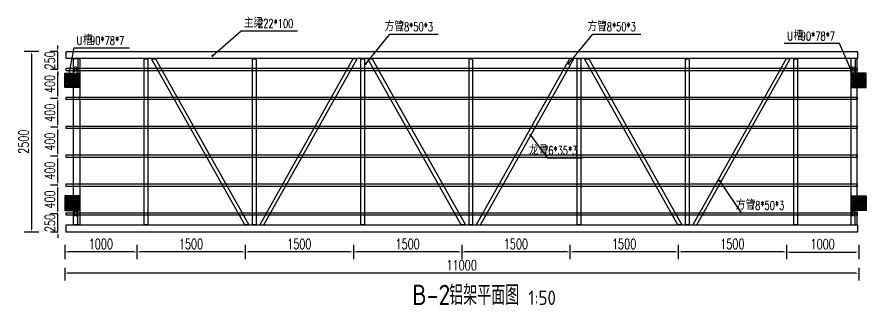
# Model space of a CAD drawing. Extents: x -89702 to 926017, y -610001 to -56924.
# Drawn here: x -9279 to 2484, y -552145 to -548159 of the extents above; entities that cross this region are included whole.
import ezdxf

# ---------------------------------------------------------------- set-up
doc = ezdxf.new("R2010")
doc.units = 0
doc.header["$LTSCALE"] = 10
doc.header["$MEASUREMENT"] = 0
for name, color, linetype in [('BJ02', 2, 'Continuous'), ('DIM_LEAD', 3, 'Continuous'), ('PUB_TEXT', 7, 'Continuous'), ('W-STEEL_FRAME钢架', 3, 'Continuous'), ('W-STEEL_KEEL钢龙骨', 5, 'Continuous'), ('浮箱U槽', 5, 'Continuous')]:
    doc.layers.add(name, color=color, linetype=linetype)
doc.styles.add('_TCH_DIM', font='SIMPLEX', dxfattribs={"bigfont": 'GBCBIG'})
doc.styles.get("Standard").update_dxf_attribs({"font": 'gbenor.shx', "bigfont": 'gbcbig.shx'})
doc.styles.add('STANDARD_T3', font='simplex.shx', dxfattribs={"width": 0.7, "bigfont": 'gbcbig.shx'})
doc.dimstyles.new('W&&10', dxfattribs={"dimtxt": 35, "dimasz": 10, "dimexe": 25, "dimexo": 30, "dimgap": 10, "dimtad": 1, "dimdec": 0, "dimzin": 0, "dimdsep": 46, "dimtxsty": 'STANDARD_T3', "dimcen": 0.09, "dimclrd": 1, "dimclre": 1, "dimclrt": 7, "dimazin": 2, "dimtfac": 1, "dimtdec": 0, "dimtix": 1, "dimtmove": 2, "dimatfit": 3, "dimfxl": 0, "dimtolj": 1, "dimtzin": 0, "dimarcsym": 0})
doc.dimstyles.new('W&&40', dxfattribs={"dimtxt": 140, "dimasz": 40, "dimexe": 100, "dimexo": 120, "dimgap": 40, "dimtad": 1, "dimdec": 0, "dimzin": 0, "dimdsep": 46, "dimtxsty": 'STANDARD_T3', "dimcen": 0.09, "dimclrd": 1, "dimclre": 1, "dimclrt": 7, "dimazin": 2, "dimtfac": 1, "dimtdec": 0, "dimtix": 1, "dimtmove": 2, "dimatfit": 3, "dimfxl": 0, "dimtolj": 1, "dimtzin": 0, "dimarcsym": 0})

# ---------------------------------------------------------------- blocks, each defined once
blk = doc.blocks.new('01')
h = blk.add_hatch()
h.set_pattern_fill('HOUND', color=77, scale=5)
h.set_pattern_definition([(0, (0, 0), (31.75, 7.9375), [127, -63.5]), (90, (0, 0), (-7.9375, -31.75), [127, -63.5])])
h.paths.add_polyline_path([(50227, 12928), (50227, 12728), (50427, 12728), (50427, 12928)])
h.paths.add_polyline_path([(50382, 12893, -1), (50402, 12893, -1)], flags=16)
h.paths.add_polyline_path([(50252, 12893, -1), (50272, 12893, -1)], flags=16)
h.paths.add_polyline_path([(50402, 12763, -1), (50382, 12763, -1)], flags=16)
h.paths.add_polyline_path([(50272, 12763, -1), (50252, 12763, -1)], flags=16)
at = {"color": 251}
blk.add_lwpolyline([(50227, 12928), (50427, 12928), (50427, 12728), (50227, 12728)], close=True, dxfattribs=at)
at = {"color": 6}
for centre in [(50262, 12893), (50392, 12893), (50262, 12763), (50392, 12763)]:
    blk.add_circle(centre, 10, dxfattribs=at)
blk = doc.blocks.new('*D1593')
at = {"color": 1, "lineweight": -2, "transparency": 16777216}
for p, q in [((615381, 49211), (615381, 48931)), ((615397, 49221), (615406, 49221)), ((615372, 48921), (615356, 48921))]:
    blk.add_line(p, q, dxfattribs=at)
at = {"color": 1, "transparency": 16777216}
for points in [[(615379, 49211), (615383, 49211), (615381, 49221)], [(615379, 48931), (615383, 48931), (615381, 48921)]]:
    blk.add_solid(points, dxfattribs=at)
at = {"layer": 'Defpoints', "color": 0, "transparency": 16777216}
for p in [(615367, 49221), (615381, 48921), (615402, 48921)]:
    blk.add_point(p, dxfattribs=at)
at = {"color": 7, "transparency": 16777216, "insert": (615353, 49071), "char_height": 35, "attachment_point": 5, "rotation": 90, "style": 'STANDARD_T3'}
blk.add_mtext('\\A1;300', dxfattribs=at)
blk = doc.blocks.new('*D1594')
at = {"color": 1, "lineweight": -2, "transparency": 16777216}
for p, q in [((615372, 47221), (615356, 47221)), ((615381, 46931), (615381, 47211)), ((615397, 46921), (615406, 46921))]:
    blk.add_line(p, q, dxfattribs=at)
at = {"color": 1, "transparency": 16777216}
for points in [[(615379, 47211), (615383, 47211), (615381, 47221)], [(615379, 46931), (615383, 46931), (615381, 46921)]]:
    blk.add_solid(points, dxfattribs=at)
at = {"layer": 'Defpoints', "color": 0, "transparency": 16777216}
for p in [(615381, 47221), (615402, 47221), (615367, 46921)]:
    blk.add_point(p, dxfattribs=at)
at = {"color": 7, "transparency": 16777216, "insert": (615353, 47071), "char_height": 35, "attachment_point": 5, "rotation": 90, "style": 'STANDARD_T3'}
blk.add_mtext('\\A1;300', dxfattribs=at)
blk = doc.blocks.new('*D1592')
at = {"color": 1, "lineweight": -2, "transparency": 16777216}
for p, q in [((626272, 47221), (626128, 47221)), ((626153, 46931), (626153, 47211)), ((626166, 46921), (626178, 46921))]:
    blk.add_line(p, q, dxfattribs=at)
at = {"color": 1, "transparency": 16777216}
for points in [[(626152, 47211), (626155, 47211), (626153, 47221)], [(626152, 46931), (626155, 46931), (626153, 46921)]]:
    blk.add_solid(points, dxfattribs=at)
at = {"layer": 'Defpoints', "color": 0, "transparency": 16777216}
for p in [(626153, 47221), (626302, 47221), (626136, 46921)]:
    blk.add_point(p, dxfattribs=at)
at = {"color": 7, "transparency": 16777216, "insert": (626126, 47071), "char_height": 35, "attachment_point": 5, "rotation": 90, "style": 'STANDARD_T3'}
blk.add_mtext('\\A1;300', dxfattribs=at)
blk = doc.blocks.new('*D1591')
at = {"color": 1, "lineweight": -2, "transparency": 16777216}
for p, q in [((626152, 49211), (626152, 48931)), ((626166, 49221), (626177, 49221)), ((626272, 48921), (626127, 48921))]:
    blk.add_line(p, q, dxfattribs=at)
at = {"color": 1, "transparency": 16777216}
for points in [[(626151, 49211), (626154, 49211), (626152, 49221)], [(626151, 48931), (626154, 48931), (626152, 48921)]]:
    blk.add_solid(points, dxfattribs=at)
at = {"layer": 'Defpoints', "color": 0, "transparency": 16777216}
for p in [(626136, 49221), (626152, 48921), (626302, 48921)]:
    blk.add_point(p, dxfattribs=at)
at = {"color": 7, "transparency": 16777216, "insert": (626125, 49071), "char_height": 35, "attachment_point": 5, "rotation": 90, "style": 'STANDARD_T3'}
blk.add_mtext('\\A1;300', dxfattribs=at)
blk = doc.blocks.new('*D729')
at = {"layer": 'Defpoints', "color": 0, "transparency": 16777216}
for p in [(-8712, -550885), (-8596, -550885), (-8596, -551135)]:
    blk.add_point(p, dxfattribs=at)
at = {"layer": '浮箱U槽', "color": 1, "lineweight": -2, "transparency": 16777216}
for p, q in [((-8712, -550845), (-8712, -550805)), ((-8712, -550885), (-8812, -550885)), ((-8712, -551135), (-8712, -550885)), ((-8712, -551135), (-8812, -551135)), ((-8712, -551175), (-8712, -551215))]:
    blk.add_line(p, q, dxfattribs=at)
at = {"layer": '浮箱U槽', "color": 1, "transparency": 16777216}
for points in [[(-8719, -550845), (-8705, -550845), (-8712, -550885)], [(-8719, -551175), (-8705, -551175), (-8712, -551135)]]:
    blk.add_solid(points, dxfattribs=at)
at = {"layer": '浮箱U槽', "color": 7, "transparency": 16777216, "insert": (-8822, -551010), "char_height": 140, "attachment_point": 5, "rotation": 90, "style": 'STANDARD_T3'}
blk.add_mtext('\\A1;250', dxfattribs=at)
blk = doc.blocks.new('*D730')
at = {"layer": 'Defpoints', "color": 0, "transparency": 16777216}
for p in [(-8712, -550485), (-8596, -550485), (-8596, -550885)]:
    blk.add_point(p, dxfattribs=at)
at = {"layer": '浮箱U槽', "color": 1, "lineweight": -2, "transparency": 16777216}
for p, q in [((-8712, -550485), (-8812, -550485)), ((-8712, -550845), (-8712, -550525)), ((-8712, -550885), (-8812, -550885))]:
    blk.add_line(p, q, dxfattribs=at)
at = {"layer": '浮箱U槽', "color": 1, "transparency": 16777216}
for points in [[(-8719, -550525), (-8705, -550525), (-8712, -550485)], [(-8719, -550845), (-8705, -550845), (-8712, -550885)]]:
    blk.add_solid(points, dxfattribs=at)
at = {"layer": '浮箱U槽', "color": 7, "transparency": 16777216, "insert": (-8822, -550685), "char_height": 140, "attachment_point": 5, "rotation": 90, "style": 'STANDARD_T3'}
blk.add_mtext('\\A1;400', dxfattribs=at)
blk = doc.blocks.new('*D731')
at = {"layer": 'Defpoints', "color": 0, "transparency": 16777216}
for p in [(-8712, -550085), (-8596, -550085), (-8596, -550485)]:
    blk.add_point(p, dxfattribs=at)
at = {"layer": '浮箱U槽', "color": 1, "lineweight": -2, "transparency": 16777216}
for p, q in [((-8712, -550085), (-8812, -550085)), ((-8712, -550445), (-8712, -550125)), ((-8712, -550485), (-8812, -550485))]:
    blk.add_line(p, q, dxfattribs=at)
at = {"layer": '浮箱U槽', "color": 1, "transparency": 16777216}
for points in [[(-8719, -550125), (-8705, -550125), (-8712, -550085)], [(-8719, -550445), (-8705, -550445), (-8712, -550485)]]:
    blk.add_solid(points, dxfattribs=at)
at = {"layer": '浮箱U槽', "color": 7, "transparency": 16777216, "insert": (-8822, -550285), "char_height": 140, "attachment_point": 5, "rotation": 90, "style": 'STANDARD_T3'}
blk.add_mtext('\\A1;400', dxfattribs=at)
blk = doc.blocks.new('*D732')
at = {"layer": 'Defpoints', "color": 0, "transparency": 16777216}
for p in [(-8712, -549685), (-8596, -549685), (-8596, -550085)]:
    blk.add_point(p, dxfattribs=at)
at = {"layer": '浮箱U槽', "color": 1, "lineweight": -2, "transparency": 16777216}
for p, q in [((-8712, -549685), (-8812, -549685)), ((-8712, -550045), (-8712, -549725)), ((-8712, -550085), (-8812, -550085))]:
    blk.add_line(p, q, dxfattribs=at)
at = {"layer": '浮箱U槽', "color": 1, "transparency": 16777216}
for points in [[(-8719, -549725), (-8705, -549725), (-8712, -549685)], [(-8719, -550045), (-8705, -550045), (-8712, -550085)]]:
    blk.add_solid(points, dxfattribs=at)
at = {"layer": '浮箱U槽', "color": 7, "transparency": 16777216, "insert": (-8822, -549885), "char_height": 140, "attachment_point": 5, "rotation": 90, "style": 'STANDARD_T3'}
blk.add_mtext('\\A1;400', dxfattribs=at)
blk = doc.blocks.new('*D733')
at = {"layer": 'Defpoints', "color": 0, "transparency": 16777216}
for p in [(-8712, -549285), (-8596, -549285), (-8596, -549685)]:
    blk.add_point(p, dxfattribs=at)
at = {"layer": '浮箱U槽', "color": 1, "lineweight": -2, "transparency": 16777216}
for p, q in [((-8712, -549285), (-8812, -549285)), ((-8712, -549645), (-8712, -549325)), ((-8712, -549685), (-8812, -549685))]:
    blk.add_line(p, q, dxfattribs=at)
at = {"layer": '浮箱U槽', "color": 1, "transparency": 16777216}
for points in [[(-8719, -549325), (-8705, -549325), (-8712, -549285)], [(-8719, -549645), (-8705, -549645), (-8712, -549685)]]:
    blk.add_solid(points, dxfattribs=at)
at = {"layer": '浮箱U槽', "color": 7, "transparency": 16777216, "insert": (-8822, -549485), "char_height": 140, "attachment_point": 5, "rotation": 90, "style": 'STANDARD_T3'}
blk.add_mtext('\\A1;400', dxfattribs=at)
blk = doc.blocks.new('*D734')
at = {"layer": 'Defpoints', "color": 0, "transparency": 16777216}
for p in [(-8712, -548885), (-8596, -548885), (-8596, -549285)]:
    blk.add_point(p, dxfattribs=at)
at = {"layer": '浮箱U槽', "color": 1, "lineweight": -2, "transparency": 16777216}
for p, q in [((-8712, -548885), (-8812, -548885)), ((-8712, -549245), (-8712, -548925)), ((-8712, -549285), (-8812, -549285))]:
    blk.add_line(p, q, dxfattribs=at)
at = {"layer": '浮箱U槽', "color": 1, "transparency": 16777216}
for points in [[(-8719, -548925), (-8705, -548925), (-8712, -548885)], [(-8719, -549245), (-8705, -549245), (-8712, -549285)]]:
    blk.add_solid(points, dxfattribs=at)
at = {"layer": '浮箱U槽', "color": 7, "transparency": 16777216, "insert": (-8822, -549085), "char_height": 140, "attachment_point": 5, "rotation": 90, "style": 'STANDARD_T3'}
blk.add_mtext('\\A1;400', dxfattribs=at)
blk = doc.blocks.new('*D735')
at = {"layer": 'Defpoints', "color": 0, "transparency": 16777216}
for p in [(-8712, -548635), (-8596, -548635), (-8596, -548885)]:
    blk.add_point(p, dxfattribs=at)
at = {"layer": '浮箱U槽', "color": 1, "lineweight": -2, "transparency": 16777216}
for p, q in [((-8712, -548595), (-8712, -548555)), ((-8712, -548635), (-8812, -548635)), ((-8712, -548885), (-8712, -548635)), ((-8712, -548885), (-8812, -548885)), ((-8712, -548925), (-8712, -548965))]:
    blk.add_line(p, q, dxfattribs=at)
at = {"layer": '浮箱U槽', "color": 1, "transparency": 16777216}
for points in [[(-8719, -548595), (-8705, -548595), (-8712, -548635)], [(-8719, -548925), (-8705, -548925), (-8712, -548885)]]:
    blk.add_solid(points, dxfattribs=at)
at = {"layer": '浮箱U槽', "color": 7, "transparency": 16777216, "insert": (-8822, -548760), "char_height": 140, "attachment_point": 5, "rotation": 90, "style": 'STANDARD_T3'}
blk.add_mtext('\\A1;250', dxfattribs=at)
blk = doc.blocks.new('*D736')
at = {"layer": 'Defpoints', "color": 0, "transparency": 16777216}
for p in [(-8596, -548635), (-9077, -551135), (-8596, -551135)]:
    blk.add_point(p, dxfattribs=at)
at = {"layer": '浮箱U槽', "color": 1, "lineweight": -2, "transparency": 16777216}
for p, q in [((-8977, -548635), (-9177, -548635)), ((-9077, -548675), (-9077, -551095)), ((-8977, -551135), (-9177, -551135))]:
    blk.add_line(p, q, dxfattribs=at)
at = {"layer": '浮箱U槽', "color": 1, "transparency": 16777216}
for points in [[(-9083, -548675), (-9070, -548675), (-9077, -548635)], [(-9083, -551095), (-9070, -551095), (-9077, -551135)]]:
    blk.add_solid(points, dxfattribs=at)
at = {"layer": '浮箱U槽', "color": 7, "transparency": 16777216, "insert": (-9187, -549885), "char_height": 140, "attachment_point": 5, "rotation": 90, "style": 'STANDARD_T3'}
blk.add_mtext('\\A1;2500', dxfattribs=at)
blk = doc.blocks.new('*D740')
at = {"layer": 'Defpoints', "color": 0, "transparency": 16777216}
for p in [(-117, -551035), (1383, -551035), (-117, -551411)]:
    blk.add_point(p, dxfattribs=at)
at = {"layer": '浮箱U槽', "color": 1, "lineweight": -2, "transparency": 16777216}
for p, q in [((-117, -551311), (-117, -551511)), ((1383, -551311), (1383, -551511)), ((1343, -551411), (-77, -551411))]:
    blk.add_line(p, q, dxfattribs=at)
at = {"layer": '浮箱U槽', "color": 1, "transparency": 16777216}
for points in [[(-77, -551405), (-77, -551418), (-117, -551411)], [(1343, -551405), (1343, -551418), (1383, -551411)]]:
    blk.add_solid(points, dxfattribs=at)
at = {"layer": '浮箱U槽', "color": 7, "transparency": 16777216, "insert": (633, -551301), "char_height": 140, "attachment_point": 5, "style": 'STANDARD_T3'}
blk.add_mtext('\\A1;1500', dxfattribs=at)
blk = doc.blocks.new('*D741')
at = {"layer": 'Defpoints', "color": 0, "transparency": 16777216}
for p in [(-1617, -551035), (-117, -551035), (-1617, -551411)]:
    blk.add_point(p, dxfattribs=at)
at = {"layer": '浮箱U槽', "color": 1, "lineweight": -2, "transparency": 16777216}
for p, q in [((-1617, -551311), (-1617, -551511)), ((-117, -551311), (-117, -551511)), ((-157, -551411), (-1577, -551411))]:
    blk.add_line(p, q, dxfattribs=at)
at = {"layer": '浮箱U槽', "color": 1, "transparency": 16777216}
for points in [[(-1577, -551405), (-1577, -551418), (-1617, -551411)], [(-157, -551405), (-157, -551418), (-117, -551411)]]:
    blk.add_solid(points, dxfattribs=at)
at = {"layer": '浮箱U槽', "color": 7, "transparency": 16777216, "insert": (-867, -551301), "char_height": 140, "attachment_point": 5, "style": 'STANDARD_T3'}
blk.add_mtext('\\A1;1500', dxfattribs=at)
blk = doc.blocks.new('*D742')
at = {"layer": 'Defpoints', "color": 0, "transparency": 16777216}
for p in [(-3117, -551035), (-1617, -551035), (-3117, -551411)]:
    blk.add_point(p, dxfattribs=at)
at = {"layer": '浮箱U槽', "color": 1, "lineweight": -2, "transparency": 16777216}
for p, q in [((-3117, -551311), (-3117, -551511)), ((-1617, -551311), (-1617, -551511)), ((-1657, -551411), (-3077, -551411))]:
    blk.add_line(p, q, dxfattribs=at)
at = {"layer": '浮箱U槽', "color": 1, "transparency": 16777216}
for points in [[(-3077, -551405), (-3077, -551418), (-3117, -551411)], [(-1657, -551405), (-1657, -551418), (-1617, -551411)]]:
    blk.add_solid(points, dxfattribs=at)
at = {"layer": '浮箱U槽', "color": 7, "transparency": 16777216, "insert": (-2367, -551301), "char_height": 140, "attachment_point": 5, "style": 'STANDARD_T3'}
blk.add_mtext('\\A1;1500', dxfattribs=at)
blk = doc.blocks.new('*D743')
at = {"layer": 'Defpoints', "color": 0, "transparency": 16777216}
for p in [(-4617, -551035), (-3117, -551035), (-4617, -551411)]:
    blk.add_point(p, dxfattribs=at)
at = {"layer": '浮箱U槽', "color": 1, "lineweight": -2, "transparency": 16777216}
for p, q in [((-4617, -551311), (-4617, -551511)), ((-3117, -551311), (-3117, -551511)), ((-3157, -551411), (-4577, -551411))]:
    blk.add_line(p, q, dxfattribs=at)
at = {"layer": '浮箱U槽', "color": 1, "transparency": 16777216}
for points in [[(-4577, -551405), (-4577, -551418), (-4617, -551411)], [(-3157, -551405), (-3157, -551418), (-3117, -551411)]]:
    blk.add_solid(points, dxfattribs=at)
at = {"layer": '浮箱U槽', "color": 7, "transparency": 16777216, "insert": (-3867, -551301), "char_height": 140, "attachment_point": 5, "style": 'STANDARD_T3'}
blk.add_mtext('\\A1;1500', dxfattribs=at)
blk = doc.blocks.new('*D744')
at = {"layer": 'Defpoints', "color": 0, "transparency": 16777216}
for p in [(-6117, -551035), (-4617, -551035), (-6117, -551411)]:
    blk.add_point(p, dxfattribs=at)
at = {"layer": '浮箱U槽', "color": 1, "lineweight": -2, "transparency": 16777216}
for p, q in [((-6117, -551311), (-6117, -551511)), ((-4617, -551311), (-4617, -551511)), ((-4657, -551411), (-6077, -551411))]:
    blk.add_line(p, q, dxfattribs=at)
at = {"layer": '浮箱U槽', "color": 1, "transparency": 16777216}
for points in [[(-6077, -551405), (-6077, -551418), (-6117, -551411)], [(-4657, -551405), (-4657, -551418), (-4617, -551411)]]:
    blk.add_solid(points, dxfattribs=at)
at = {"layer": '浮箱U槽', "color": 7, "transparency": 16777216, "insert": (-5367, -551301), "char_height": 140, "attachment_point": 5, "style": 'STANDARD_T3'}
blk.add_mtext('\\A1;1500', dxfattribs=at)
blk = doc.blocks.new('*D745')
at = {"layer": 'Defpoints', "color": 0, "transparency": 16777216}
for p in [(-7617, -551035), (-6117, -551035), (-7617, -551411)]:
    blk.add_point(p, dxfattribs=at)
at = {"layer": '浮箱U槽', "color": 1, "lineweight": -2, "transparency": 16777216}
for p, q in [((-7617, -551311), (-7617, -551511)), ((-6117, -551311), (-6117, -551511)), ((-6157, -551411), (-7577, -551411))]:
    blk.add_line(p, q, dxfattribs=at)
at = {"layer": '浮箱U槽', "color": 1, "transparency": 16777216}
for points in [[(-7577, -551405), (-7577, -551418), (-7617, -551411)], [(-6157, -551405), (-6157, -551418), (-6117, -551411)]]:
    blk.add_solid(points, dxfattribs=at)
at = {"layer": '浮箱U槽', "color": 7, "transparency": 16777216, "insert": (-6867, -551301), "char_height": 140, "attachment_point": 5, "style": 'STANDARD_T3'}
blk.add_mtext('\\A1;1500', dxfattribs=at)
blk = doc.blocks.new('*D737')
at = {"layer": 'Defpoints', "color": 0, "transparency": 16777216}
for p in [(-8617, -551035), (-7617, -551035), (-8617, -551411)]:
    blk.add_point(p, dxfattribs=at)
at = {"layer": '浮箱U槽', "color": 1, "lineweight": -2, "transparency": 16777216}
for p, q in [((-8617, -551311), (-8617, -551511)), ((-7617, -551311), (-7617, -551511)), ((-7657, -551411), (-8577, -551411))]:
    blk.add_line(p, q, dxfattribs=at)
at = {"layer": '浮箱U槽', "color": 1, "transparency": 16777216}
for points in [[(-8577, -551405), (-8577, -551418), (-8617, -551411)], [(-7657, -551405), (-7657, -551418), (-7617, -551411)]]:
    blk.add_solid(points, dxfattribs=at)
at = {"layer": '浮箱U槽', "color": 7, "transparency": 16777216, "insert": (-8117, -551301), "char_height": 140, "attachment_point": 5, "style": 'STANDARD_T3'}
blk.add_mtext('\\A1;1000', dxfattribs=at)
blk = doc.blocks.new('*D738')
at = {"layer": 'Defpoints', "color": 0, "transparency": 16777216}
for p in [(1383, -551035), (2383, -551135), (2383, -551412)]:
    blk.add_point(p, dxfattribs=at)
at = {"layer": '浮箱U槽', "color": 1, "lineweight": -2, "transparency": 16777216}
for p, q in [((1383, -551312), (1383, -551512)), ((2383, -551312), (2383, -551512)), ((1423, -551412), (2343, -551412))]:
    blk.add_line(p, q, dxfattribs=at)
at = {"layer": '浮箱U槽', "color": 1, "transparency": 16777216}
for points in [[(1423, -551405), (1423, -551418), (1383, -551412)], [(2343, -551405), (2343, -551418), (2383, -551412)]]:
    blk.add_solid(points, dxfattribs=at)
at = {"layer": '浮箱U槽', "color": 7, "transparency": 16777216, "insert": (1883, -551302), "char_height": 140, "attachment_point": 5, "style": 'STANDARD_T3'}
blk.add_mtext('\\A1;1000', dxfattribs=at)
blk = doc.blocks.new('*D739')
at = {"layer": 'Defpoints', "color": 0, "transparency": 16777216}
for p in [(-8617, -551511), (2383, -551512), (-8617, -551704)]:
    blk.add_point(p, dxfattribs=at)
at = {"layer": '浮箱U槽', "color": 1, "lineweight": -2, "transparency": 16777216}
for p, q in [((-8617, -551631), (-8617, -551804)), ((2383, -551632), (2383, -551804)), ((2343, -551704), (-8577, -551704))]:
    blk.add_line(p, q, dxfattribs=at)
at = {"layer": '浮箱U槽', "color": 1, "transparency": 16777216}
for points in [[(-8577, -551697), (-8577, -551711), (-8617, -551704)], [(2343, -551697), (2343, -551711), (2383, -551704)]]:
    blk.add_solid(points, dxfattribs=at)
at = {"layer": '浮箱U槽', "color": 7, "transparency": 16777216, "insert": (-3117, -551594), "char_height": 140, "attachment_point": 5, "style": 'STANDARD_T3'}
blk.add_mtext('\\A1;11000', dxfattribs=at)
blk = doc.blocks.new('B-2')
at = {"color": 6}
for points in [[(615321.8, 49220.8), (615411.8, 49220.8), (615411.8, 46920.8), (615321.8, 46920.8)], [(626181.3, 49220.8), (626091.3, 49220.8), (626091.3, 46920.8), (626181.3, 46920.8)]]:
    blk.add_lwpolyline(points, close=True, dxfattribs=at)
at = {"layer": 'W-STEEL_FRAME钢架', "color": 3}
blk.add_lwpolyline([(615221.8, 49220.8), (615221.8, 49320.8), (626181.8, 49320.8), (626181.8, 49220.8), (615221.8, 49220.8)], dxfattribs=at)
at = {"layer": 'W-STEEL_FRAME钢架', "color": 1}
for points in [[(616301.8, 49217.8), (616351.8, 49217.8), (616351.8, 46920.8), (616301.8, 46920.8)], [(617801.8, 49217.8), (617851.8, 49217.8), (617851.8, 46920.8), (617801.8, 46920.8)], [(619301.8, 49217.8), (619351.8, 49217.8), (619351.8, 46920.8), (619301.8, 46920.8)], [(620801.8, 49217.8), (620851.8, 49217.8), (620851.8, 46920.8), (620801.8, 46920.8)], [(622301.8, 49220.8), (622351.8, 49220.8), (622351.8, 46920.8), (622301.8, 46920.8)], [(623801.8, 49217.8), (623851.8, 49217.8), (623851.8, 46920.8), (623801.8, 46920.8)], [(625301.8, 49217.8), (625351.8, 49217.8), (625351.8, 46920.8), (625301.8, 46920.8)]]:
    blk.add_lwpolyline(points, close=True, dxfattribs=at)
for points in [[(616401.8, 49217.8), (616459.4, 49217.8), (617751.6, 46920.8), (617694, 46920.8), (616401.8, 49217.8)], [(619251.8, 49217.8), (619194.1, 49217.8), (617901.9, 46920.8), (617959.5, 46920.8), (619251.8, 49217.8)], [(619401.8, 49217.8), (619459.4, 49217.8), (620751.6, 46920.8), (620694, 46920.8), (619401.8, 49217.8)], [(622251.8, 49217.8), (622194.1, 49217.8), (620901.9, 46920.8), (620959.5, 46920.8), (622251.8, 49217.8)], [(622401.8, 49217.8), (622459.4, 49217.8), (623751.6, 46920.8), (623694, 46920.8), (622401.8, 49217.8)], [(625251.8, 49217.8), (625194.1, 49217.8), (623901.9, 46920.8), (623959.5, 46920.8), (625251.8, 49217.8)]]:
    blk.add_lwpolyline(points, dxfattribs=at)
at = {"layer": 'W-STEEL_FRAME钢架', "color": 3}
blk.add_lwpolyline([(615221.8, 46920.8), (626181.8, 46920.8), (626181.8, 46820.8), (615221.8, 46820.8)], close=True, dxfattribs=at)
at = {"layer": 'W-STEEL_KEEL钢龙骨', "color": 4}
for points in [[(615221.8, 49088.3), (626181.3, 49088.3), (626181.3, 49053.3), (615221.8, 49053.3)], [(615221.8, 48688.3), (626181.3, 48688.3), (626181.3, 48653.3), (615221.8, 48653.3)], [(615221.8, 48288.3), (626181.3, 48288.3), (626181.3, 48253.3), (615221.8, 48253.3)], [(615221.8, 47888.3), (626181.3, 47888.3), (626181.3, 47853.3), (615221.8, 47853.3)], [(615221.8, 47488.3), (626181.3, 47488.3), (626181.3, 47453.3), (615221.8, 47453.3)], [(615221.8, 47088.3), (626181.3, 47088.3), (626181.3, 47053.3), (615221.8, 47053.3)]]:
    blk.add_lwpolyline(points, close=True, dxfattribs=at)
at = {"color": 4, "rotation": 180}
blk.add_blockref('01', (665628.9, 61748.6), dxfattribs=at)
at = {"color": 4, "xscale": -1, "rotation": 180}
blk.add_blockref('01', (575874.6, 61748.6), dxfattribs=at)
at = {"color": 4, "xscale": -1}
blk.add_blockref('01', (665628.9, 34393), dxfattribs=at)
at = {"color": 4}
blk.add_blockref('01', (575874.6, 34393), dxfattribs=at)
for base, p1, p2, picture, middle in [((615381, 48920.7), (615366.8, 49220.8), (615401.8, 48920.7), '*D1593', (615353.5, 49070.7)), ((626152.2, 48920.7), (626136.3, 49220.8), (626301.8, 48920.7), '*D1591', (626124.7, 49070.7)), ((615380.9, 47220.8), (615366.8, 46920.8), (615401.8, 47220.8), '*D1594', (615353.4, 47070.8)), ((626153.3, 47220.8), (626136.3, 46920.8), (626301.8, 47220.8), '*D1592', (626125.8, 47070.8))]:
    dim = blk.add_linear_dim(base=base, p1=p1, p2=p2, angle=90, dimstyle='W&&10')
    dim.commit()
    dim.dimension.update_dxf_attribs({"geometry": picture, "text_midpoint": middle})

msp = doc.modelspace()

# ---------------------------------------------------------------- linework, layer by layer
at = {"layer": 'DIM_LEAD'}
for p, q in [((-6570, -548695.3), (-6173.3, -548349.4)), ((-6173.3, -548349.4), (-5393.1, -548349.4)), ((-4447.7, -548805), (-4111.8, -548396.7)), ((-4111.8, -548396.7), (-3443.1, -548396.7)), ((-1638, -548805), (-1302.1, -548396.7)), ((-1302.1, -548396.7), (-633.4, -548396.7)), ((-8562.9, -548990.5), (-8488.2, -548587.4)), ((-8488.2, -548587.4), (-7720.4, -548587.4)), ((2119.1, -548524.6), (1351.4, -548524.6)), ((2319.9, -548990.5), (2119.1, -548524.6)), ((-2163.1, -549795.2), (-1935.1, -550108.9)), ((-1935.1, -550108.9), (-1444.1, -550108.9)), ((454, -550424.3), (753.6, -550867.6)), ((753.6, -550867.6), (1422.2, -550867.6))]:
    msp.add_line(p, q, dxfattribs=at)
at = {"layer": 'DIM_LEAD', "const_width": 16}
for points in [[(-6576, -548700.6, 1), (-6563.9, -548690, 1)], [(-4452.8, -548811.2, 1), (-4442.6, -548798.9, 1)], [(-1643.1, -548811.2, 1), (-1632.9, -548798.9, 1)], [(-8564.3, -548998.4, 1), (-8561.4, -548982.7, 1)], [(2323.1, -548997.9, 1), (2316.8, -548983.2, 1)], [(-2167.8, -549788.7, 1), (-2158.3, -549801.6, 1)], [(449.5, -550417.6, 1), (458.5, -550430.9, 1)]]:
    msp.add_lwpolyline(points, format="xyb", close=True, dxfattribs=at)

# ---------------------------------------------------------------- block references
at = {"layer": 'BJ02'}
msp.add_blockref('B-2', (-623817.6, -597955.8), dxfattribs=at)

# ---------------------------------------------------------------- texts
at = {"layer": 'PUB_TEXT', "color": 7, "style": '_TCH_DIM'}
for s, height, p in [('主梁', 135.04, (-6135.7, -548307.4)), ('方管', 135.04, (-4185.7, -548354.7)), ('方管', 135.04, (-1376, -548354.7)), ('槽', 135, (1481.4, -548482.6)), ('槽', 135, (-8364.7, -548545.4)), ('龙骨', 135.04, (-2186.7, -550066.9)), ('方管', 135.04, (679.7, -550825.6))]:
    msp.add_text(s, height=height, dxfattribs=at).set_placement(p)
at = {"layer": 'PUB_TEXT', "color": 7, "style": '_TCH_DIM', "width": 0.705882}
for s, p in [('222*100', (-5939.1, -548307.4)), ('78*50*3', (-3989.1, -548354.7)), ('78*50*3', (-1179.4, -548354.7)), ('U', (1393.4, -548482.6)), ('90*78*7', (1579.7, -548482.6)), ('U', (-8452.7, -548545.4)), ('90*78*7', (-8266.4, -548545.4)), ('76*35*3', (-1990.1, -550066.9)), ('78*50*3', (876.2, -550825.6))]:
    msp.add_text(s, height=119, dxfattribs=at).set_placement(p)
at = {"layer": 'PUB_TEXT', "color": 7}
for s, height, p in [('B-2', 280, (-3804.6, -552144.4)), ('铝架平面图', 270.07, (-3291.3, -552144.4)), ('1:50', 200, (-2193.9, -552144.4))]:
    msp.add_text(s, height=height, dxfattribs=at).set_placement(p)

# ---------------------------------------------------------------- dimensions: what is measured, and where the dimension line sits
at = {"layer": '浮箱U槽'}
for base, p1, p2, picture, middle in [((-8712, -548635.1), (-8595.8, -548885.1), (-8595.8, -548635.1), '*D735', (-8822, -548760.1)), ((-9076.7, -551135.1), (-8595.8, -548635.1), (-8595.8, -551135.1), '*D736', (-9186.7, -549885.1)), ((-8712, -548885.1), (-8595.8, -549285.1), (-8595.8, -548885.1), '*D734', (-8822, -549085.1)), ((-8712, -549285.1), (-8595.8, -549685.1), (-8595.8, -549285.1), '*D733', (-8822, -549485.1)), ((-8712, -549685.1), (-8595.8, -550085.1), (-8595.8, -549685.1), '*D732', (-8822, -549885.1)), ((-8712, -550085.1), (-8595.8, -550485.1), (-8595.8, -550085.1), '*D731', (-8822, -550285.1)), ((-8712, -550485.1), (-8595.8, -550885.1), (-8595.8, -550485.1), '*D730', (-8822, -550685.1)), ((-8712, -550885.1), (-8595.8, -551135.1), (-8595.8, -550885.1), '*D729', (-8822, -551010.1))]:
    dim = msp.add_linear_dim(base=base, p1=p1, p2=p2, angle=90, dimstyle='W&&40', override={"dimfxlon": 1}, dxfattribs=at)
    dim.commit()
    dim.dimension.update_dxf_attribs({"geometry": picture, "text_midpoint": middle})
for base, p1, p2, picture, middle in [((-8617.4, -551411.2), (-7617.1, -551035.1), (-8617.4, -551035.1), '*D737', (-8117.2, -551301.2)), ((-7617.1, -551411.2), (-6117.1, -551035.1), (-7617.1, -551035.1), '*D745', (-6867.1, -551301.2)), ((-6117.1, -551411.2), (-4617.1, -551035.1), (-6117.1, -551035.1), '*D744', (-5367.1, -551301.2)), ((-4617.1, -551411.2), (-3117.1, -551035.1), (-4617.1, -551035.1), '*D743', (-3867.1, -551301.2)), ((-3117.1, -551411.2), (-1617.1, -551035.1), (-3117.1, -551035.1), '*D742', (-2367.1, -551301.2)), ((-1617.1, -551411.2), (-117.1, -551035.1), (-1617.1, -551035.1), '*D741', (-867.1, -551301.2)), ((-117.1, -551411.2), (1382.9, -551035.1), (-117.1, -551035.1), '*D740', (632.9, -551301.2)), ((2383.2, -551411.8), (1382.9, -551035.1), (2383.2, -551135.1), '*D738', (1883.1, -551301.8)), ((-8617.4, -551703.9), (2382.7, -551511.8), (-8617.4, -551511.2), '*D739', (-3117.3, -551593.9))]:
    dim = msp.add_linear_dim(base=base, p1=p1, p2=p2, dimstyle='W&&40', override={"dimfxlon": 1}, dxfattribs=at)
    dim.commit()
    dim.dimension.update_dxf_attribs({"geometry": picture, "text_midpoint": middle})

doc.saveas('drawing.dxf')
